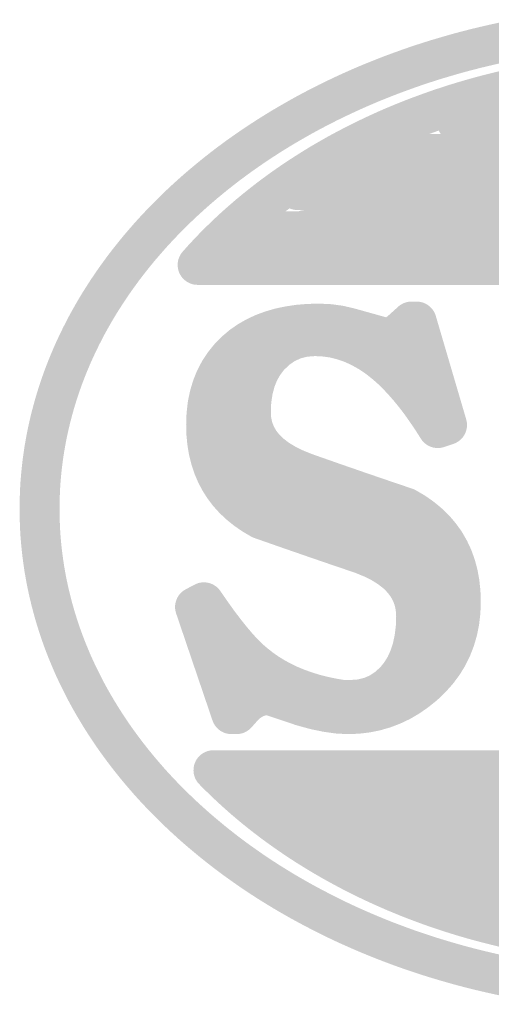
# Model space of a CAD drawing. Extents: x -1 to 307, y -1 to 111.
# Drawn here: x 220.26 to 223.27, y 94.36 to 100.59 of the extents above; entities that cross this region are included whole.
import ezdxf

# ---------------------------------------------------------------- set-up
doc = ezdxf.new("R2010")
doc.units = 0
doc.layers.get('0').update_dxf_attribs({"linetype": 'CONTINUOUS'})
doc.layers.add('2D_LINE_26', color=254, linetype='CONTINUOUS')

# ---------------------------------------------------------------- blocks, each defined once
blk = doc.blocks.new('SMOOTH_0$254')
at = {"const_width": 0.127}
blk.add_lwpolyline([(-0.0635, 0, 1), (0.0635, 0, 1)], format="xyb", close=True, dxfattribs=at)
blk = doc.blocks.new('DRAWING_2')
at = {"layer": '2D_LINE_26', "const_width": 0.254}
for points in [[(-2.7416, 3.9193), (-2.6902, 3.9298)], [(-2.6902, 3.9298), (-2.6387, 3.9399)], [(-3.0432, 3.8445), (-2.9937, 3.8583)], [(-2.9937, 3.8583), (-2.9439, 3.8714)], [(-2.9439, 3.8714), (-2.8937, 3.8842)], [(-2.8937, 3.8842), (-2.8433, 3.8963)], [(-2.8433, 3.8963), (-2.7925, 3.9081)], [(-2.7925, 3.9081), (-2.7416, 3.9193)], [(-3.2382, 3.7849), (-3.19, 3.8006)], [(-3.19, 3.8006), (-3.1412, 3.8157)], [(-3.1412, 3.8157), (-3.0923, 3.8301)], [(-3.0923, 3.8301), (-3.0432, 3.8445)], [(-3.4283, 3.7177), (-3.3811, 3.7351)], [(-3.3811, 3.7351), (-3.3339, 3.7521)], [(-3.3339, 3.7521), (-3.2864, 3.7688)], [(-3.2864, 3.7688), (-3.2382, 3.7849)], [(-3.5673, 3.6626), (-3.521, 3.6813)], [(-3.521, 3.6813), (-3.4748, 3.6997)], [(-3.4748, 3.6997), (-3.4283, 3.7177)], [(-3.7029, 3.6033), (-3.658, 3.6236)], [(-3.658, 3.6236), (-3.6128, 3.6433)], [(-3.6128, 3.6433), (-3.5673, 3.6626)], [(-2.7181, 3.6151), (-2.7705, 3.6027)], [(-2.6656, 3.6269), (-2.7181, 3.6151)], [(-3.8354, 3.5404), (-3.7914, 3.5617)], [(-3.7914, 3.5617), (-3.7475, 3.5827)], [(-3.7475, 3.5827), (-3.7029, 3.6033)], [(-2.9757, 3.5466), (-3.0261, 3.5312)], [(-2.9249, 3.5614), (-2.9757, 3.5466)], [(-2.8737, 3.5758), (-2.9249, 3.5614)], [(-2.8223, 3.5895), (-2.8737, 3.5758)], [(-2.7705, 3.6027), (-2.8223, 3.5895)], [(-3.9642, 3.4735), (-3.9216, 3.4961)], [(-3.9216, 3.4961), (-3.8786, 3.5184)], [(-3.8786, 3.5184), (-3.8354, 3.5404)], [(-3.1258, 3.4988), (-3.1749, 3.4814)], [(-3.076, 3.5151), (-3.1258, 3.4988)], [(-3.0261, 3.5312), (-3.076, 3.5151)], [(-4.0897, 3.4027), (-4.0481, 3.4267)], [(-4.0481, 3.4267), (-4.0064, 3.4503)], [(-4.0064, 3.4503), (-3.9642, 3.4735)], [(-3.3205, 3.427), (-3.3683, 3.4076)], [(-3.2723, 3.4457), (-3.3205, 3.427)], [(-3.2238, 3.4637), (-3.2723, 3.4457)], [(-3.1749, 3.4814), (-3.2238, 3.4637)], [(-4.171, 3.3539), (-4.1307, 3.3785)], [(-4.1307, 3.3785), (-4.0897, 3.4027)], [(-3.4624, 3.3677), (-3.5086, 3.3467)], [(-3.4155, 3.388), (-3.4624, 3.3677)], [(-3.3683, 3.4076), (-3.4155, 3.388)], [(-3.0153, 3.4086), (-0.3605, 3.4086)], [(-4.29, 3.2772), (-4.2509, 3.3031)], [(-4.2509, 3.3031), (-4.2113, 3.3287)], [(-4.2113, 3.3287), (-4.171, 3.3539)], [(-3.6, 3.3034), (-3.6453, 3.2811)], [(-3.5548, 3.3254), (-3.6, 3.3034)], [(-3.5086, 3.3467), (-3.5548, 3.3254)], [(-4.3673, 3.2244), (-4.329, 3.251)], [(-4.329, 3.251), (-4.29, 3.2772)], [(-3.7341, 3.2349), (-3.7777, 3.2113)], [(-3.6898, 3.2582), (-3.7341, 3.2349)], [(-3.6453, 3.2811), (-3.6898, 3.2582)], [(-4.4427, 3.17), (-4.4053, 3.1976)], [(-4.4053, 3.1976), (-4.3673, 3.2244)], [(-3.8209, 3.1867), (-3.8635, 3.1622)], [(-3.7777, 3.2113), (-3.8209, 3.1867)], [(-3.6708, 3.1792), (-3.5397, 3.1792)], [(-3.4414, 3.212), (0.0656, 3.212)], [(-4.5522, 3.0858), (-4.5161, 3.1143)], [(-4.5161, 3.1143), (-4.4797, 3.1425)], [(-4.4797, 3.1425), (-4.4427, 3.17)], [(-3.9475, 3.111), (-3.9887, 3.0848)], [(-3.9058, 3.1369), (-3.9475, 3.111)], [(-3.8635, 3.1622), (-3.9058, 3.1369)], [(-4.6229, 3.0278), (-4.5879, 3.0569)], [(-4.5879, 3.0569), (-4.5522, 3.0858)], [(-4.0294, 3.0583), (-4.0697, 3.0311)], [(-3.9887, 3.0848), (-4.0294, 3.0583)], [(-4.6918, 2.9685), (-4.6577, 2.9983)], [(-4.6577, 2.9983), (-4.6229, 3.0278)], [(-4.1094, 3.0035), (-4.1484, 2.9757)], [(-4.0697, 3.0311), (-4.1094, 3.0035)], [(-4.7586, 2.9078), (-4.7252, 2.9383)], [(-4.7252, 2.9383), (-4.6918, 2.9685)], [(-4.187, 2.9472), (-4.2251, 2.9183)], [(-4.1484, 2.9757), (-4.187, 2.9472)], [(-4.0314, 2.9825), (0.4916, 2.9825)], [(-4.8232, 2.8455), (-4.7911, 2.877)], [(-4.7911, 2.877), (-4.7586, 2.9078)], [(-4.2624, 2.8891), (-4.2995, 2.8593)], [(-4.2251, 2.9183), (-4.2624, 2.8891)], [(-4.8861, 2.7823), (-4.855, 2.8141)], [(-4.855, 2.8141), (-4.8232, 2.8455)], [(-4.3358, 2.8295), (-4.3716, 2.7987)], [(-4.2995, 2.8593), (-4.3358, 2.8295)], [(-4.9468, 2.7177), (-4.9166, 2.7502)], [(-4.9166, 2.7502), (-4.8861, 2.7823)], [(-4.4414, 2.7367), (-4.4755, 2.7049)], [(-4.407, 2.7679), (-4.4414, 2.7367)], [(-4.3716, 2.7987), (-4.407, 2.7679)], [(-5.0051, 2.6518), (-4.9763, 2.6849)], [(-4.9763, 2.6849), (-4.9468, 2.7177)], [(-4.4755, 2.7049), (-4.5089, 2.6728)], [(-4.1297, 2.7203), (0.4916, 2.7203)], [(-3.9806, 2.7285), (0.9216, 2.7285)], [(-5.0615, 2.585), (-5.0336, 2.6187)], [(-5.0336, 2.6187), (-5.0051, 2.6518)], [(-4.5417, 2.6404), (-4.5741, 2.6076)], [(-4.5089, 2.6728), (-4.5417, 2.6404)], [(-4.3591, 2.6548), (-4.228, 2.6548)], [(-5.1156, 2.5168), (-5.0887, 2.5509)], [(-5.0887, 2.5509), (-5.0615, 2.585)], [(-4.6056, 2.5742), (-4.6367, 2.5407)], [(-4.5741, 2.6076), (-4.6056, 2.5742)], [(-5.1418, 2.4824), (-5.1156, 2.5168)], [(-4.6367, 2.5407), (-4.6669, 2.5067)], [(-4.6669, 2.5067), (1.3238, 2.5067)], [(-5.1926, 2.4123), (-5.1673, 2.4473)], [(-5.1673, 2.4473), (-5.1418, 2.4824)], [(-5.2408, 2.3415), (-5.2168, 2.3769)], [(-5.2168, 2.3769), (-5.1926, 2.4123)], [(-5.287, 2.2694), (-5.264, 2.3054)], [(-5.264, 2.3054), (-5.2408, 2.3415)], [(-5.3089, 2.233), (-5.287, 2.2694)], [(-5.3515, 2.1592), (-5.3306, 2.1963)], [(-5.3306, 2.1963), (-5.3089, 2.233)], [(-5.3915, 2.0848), (-5.3719, 2.1222)], [(-5.3719, 2.1222), (-5.3515, 2.1592)], [(-4.1428, 2.1055), (-4.0854, 2.1176)], [(-4.0854, 2.1176), (-4.0251, 2.1265)], [(-4.0251, 2.1265), (-3.9615, 2.1317)], [(-3.9615, 2.1317), (-3.895, 2.1333)], [(-3.895, 2.1333), (-3.8295, 2.1304)], [(-3.8295, 2.1304), (-3.7652, 2.1215)], [(-3.7652, 2.1215), (-3.7023, 2.1068)], [(-3.3801, 2.0802), (-3.3067, 2.1465)], [(-3.3067, 2.1465), (-3.2746, 2.1465)], [(-3.2746, 2.1465), (-3.0812, 1.4887)], [(-5.4105, 2.0471), (-5.3915, 2.0848)], [(-4.2968, 2.0481), (-4.2487, 2.0707)], [(-4.2487, 2.0707), (-4.1972, 2.0897)], [(-4.1972, 2.0897), (-4.1428, 2.1055)], [(-3.9216, 2.054), (-3.9897, 2.0488)], [(-3.8619, 2.0511), (-3.9216, 2.054)], [(-3.7023, 2.1068), (-3.5781, 2.0721)], [(-3.5781, 2.0721), (-3.503, 2.0511)], [(-3.4424, 2.0481), (-3.4103, 2.0603)], [(-3.4103, 2.0603), (-3.3801, 2.0802)], [(-5.4469, 1.9711), (-5.4289, 2.0091)], [(-5.4289, 2.0091), (-5.4105, 2.0471)], [(-4.424, 1.9596), (-4.3847, 1.9927)], [(-4.3847, 1.9927), (-4.3424, 2.0222)], [(-4.3424, 2.0222), (-4.2968, 2.0481)], [(-4.111, 2.0068), (-4.1644, 1.9701)], [(-4.0527, 2.033), (-4.111, 2.0068)], [(-3.9897, 2.0488), (-4.0527, 2.033)], [(-3.8032, 2.0429), (-3.8619, 2.0511)], [(-3.7456, 2.0288), (-3.8032, 2.0429)], [(-3.6889, 2.0095), (-3.7456, 2.0288)], [(-3.6328, 1.9842), (-3.6889, 2.0095)], [(-3.503, 2.0511), (-3.4765, 2.0439)], [(-3.4765, 2.0439), (-3.4424, 2.0481)], [(-5.4803, 1.8944), (-5.464, 1.9328)], [(-5.464, 1.9328), (-5.4469, 1.9711)], [(-4.4637, 1.9196), (-4.424, 1.9596)], [(-4.1644, 1.9701), (-4.2129, 1.9233)], [(-3.5777, 1.9534), (-3.6328, 1.9842)], [(-3.5237, 1.9174), (-3.5777, 1.9534)], [(-3.4086, 1.9337), (-3.3103, 1.9337)], [(-5.4964, 1.8554), (-5.4803, 1.8944)], [(-4.5289, 1.8305), (-4.4984, 1.8767)], [(-4.4984, 1.8767), (-4.4637, 1.9196)], [(-4.2483, 1.877), (-4.2772, 1.8259)], [(-4.2129, 1.9233), (-4.2483, 1.877)], [(-3.4706, 1.8754), (-3.5237, 1.9174)], [(-3.4335, 1.8423), (-3.4706, 1.8754)], [(-5.5262, 1.7774), (-5.5115, 1.8164)], [(-5.5115, 1.8164), (-5.4964, 1.8554)], [(-4.5544, 1.7817), (-4.5289, 1.8305)], [(-4.2772, 1.8259), (-4.2998, 1.7692)], [(-3.3965, 1.8062), (-3.4335, 1.8423)], [(-3.3598, 1.7669), (-3.3965, 1.8062)], [(-5.54, 1.7377), (-5.5262, 1.7774)], [(-4.5754, 1.7295), (-4.5544, 1.7817)], [(-4.4574, 1.7699), (-4.4574, 1.3766)], [(-4.2998, 1.7692), (-4.3158, 1.7073)], [(-3.3228, 1.7246), (-3.3598, 1.7669)], [(-5.5659, 1.6584), (-5.5531, 1.6981)], [(-5.5531, 1.6981), (-5.54, 1.7377)], [(-4.5918, 1.6745), (-4.5754, 1.7295)], [(-4.3158, 1.7073), (-4.3257, 1.6401)], [(-3.286, 1.6797), (-3.3228, 1.7246)], [(-3.2493, 1.6316), (-3.286, 1.6797)], [(-5.5888, 1.5781), (-5.5777, 1.6184)], [(-5.5777, 1.6184), (-5.5659, 1.6584)], [(-4.6105, 1.5558), (-4.6036, 1.6165)], [(-4.6036, 1.6165), (-4.5918, 1.6745)], [(-4.3257, 1.6401), (-4.3286, 1.5676)], [(-3.213, 1.5801), (-3.2493, 1.6316)], [(-5.5993, 1.5378), (-5.5888, 1.5781)], [(-4.6128, 1.4919), (-4.6105, 1.5558)], [(-4.3286, 1.5676), (-4.3253, 1.5175)], [(-3.1762, 1.526), (-3.213, 1.5801)], [(-5.6183, 1.4565), (-5.6092, 1.4972)], [(-5.6092, 1.4972), (-5.5993, 1.5378)], [(-4.6112, 1.4339), (-4.6128, 1.4919)], [(-4.3253, 1.5175), (-4.3149, 1.47)], [(-3.1399, 1.4687), (-3.1762, 1.526)], [(-5.6269, 1.4156), (-5.6183, 1.4565)], [(-4.6059, 1.3782), (-4.6112, 1.4339)], [(-4.3149, 1.47), (-4.2978, 1.4251)], [(-3.0812, 1.4887), (-3.1399, 1.4687)], [(-5.6416, 1.333), (-5.6344, 1.3743)], [(-5.6344, 1.3743), (-5.6269, 1.4156)], [(-4.5971, 1.3248), (-4.6059, 1.3782)], [(-4.2978, 1.4251), (-4.2736, 1.3825)], [(-4.2736, 1.3825), (-4.2424, 1.3428)], [(-5.6478, 1.2917), (-5.6416, 1.333)], [(-4.5846, 1.274), (-4.5971, 1.3248)], [(-4.2424, 1.3428), (-4.2044, 1.3058)], [(-4.2044, 1.3058), (-4.1595, 1.2714)], [(-5.6583, 1.2081), (-5.6534, 1.25)], [(-5.6534, 1.25), (-5.6478, 1.2917)], [(-4.5685, 1.2251), (-4.5846, 1.274)], [(-4.3919, 1.2455), (-4.1952, 1.0488)], [(-4.1595, 1.2714), (-4.1074, 1.2396)], [(-5.6623, 1.1661), (-5.6583, 1.2081)], [(-4.5489, 1.1786), (-4.5685, 1.2251)], [(-4.1074, 1.2396), (-4.0487, 1.2107)], [(-4.0487, 1.2107), (-3.9832, 1.1842)], [(-3.9832, 1.1842), (-3.9301, 1.1655)], [(-5.6685, 1.0819), (-5.6659, 1.1242)], [(-5.6659, 1.1242), (-5.6623, 1.1661)], [(-4.5259, 1.1347), (-4.5489, 1.1786)], [(-4.4991, 1.0927), (-4.5259, 1.1347)], [(-3.9301, 1.1655), (-3.8767, 1.1468)], [(-3.8767, 1.1468), (-3.8236, 1.1281)], [(-3.8236, 1.1281), (-3.7701, 1.1094)], [(-5.6701, 1.0396), (-5.6685, 1.0819)], [(-4.4689, 1.0531), (-4.4991, 1.0927)], [(-3.7701, 1.1094), (-3.7167, 1.0911)], [(-3.7167, 1.0911), (-3.6633, 1.0724)], [(-3.6633, 1.0724), (-3.6099, 1.0541)], [(-5.6718, 0.9544), (-5.6714, 0.997)], [(-5.6714, 0.997), (-5.6701, 1.0396)], [(-4.4351, 1.016), (-4.4689, 1.0531)], [(-4.3978, 0.981), (-4.4351, 1.016)], [(-4.1369, 1.0272), (-3.6708, 0.8849)], [(-3.6099, 1.0541), (-3.5564, 1.0357)], [(-3.5564, 1.0357), (-3.4489, 0.999)], [(-3.4489, 0.999), (-3.3955, 0.981)], [(-5.6714, 0.9118), (-5.6718, 0.9544)], [(-4.3568, 0.9482), (-4.3978, 0.981)], [(-4.3122, 0.9177), (-4.3568, 0.9482)], [(-3.3955, 0.981), (-3.3418, 0.9626)], [(-3.3418, 0.9626), (-3.29, 0.9325)], [(-3.29, 0.9325), (-3.2428, 0.8994)], [(-5.6701, 0.8692), (-5.6714, 0.9118)], [(-5.6685, 0.8269), (-5.6701, 0.8692)], [(-4.2644, 0.8898), (-4.3122, 0.9177)], [(-4.2113, 0.8712), (-4.2644, 0.8898)], [(-4.1579, 0.8525), (-4.2113, 0.8712)], [(-3.2428, 0.8994), (-3.1995, 0.8636)], [(-5.6659, 0.7846), (-5.6685, 0.8269)], [(-4.1044, 0.8338), (-4.1579, 0.8525)], [(-4.051, 0.8151), (-4.1044, 0.8338)], [(-3.9976, 0.7968), (-4.051, 0.8151)], [(-3.5397, 0.8522), (-3.1792, 0.59)], [(-3.1995, 0.8636), (-3.1602, 0.8256)], [(-3.1602, 0.8256), (-3.1254, 0.7846)], [(-5.6623, 0.7424), (-5.6659, 0.7846)], [(-3.9442, 0.7781), (-3.9976, 0.7968)], [(-3.8908, 0.7597), (-3.9442, 0.7781)], [(-3.8373, 0.7414), (-3.8908, 0.7597)], [(-3.1254, 0.7846), (-3.0943, 0.7414)], [(-5.6583, 0.7004), (-5.6623, 0.7424)], [(-5.6534, 0.6588), (-5.6583, 0.7004)], [(-3.7839, 0.723), (-3.8373, 0.7414)], [(-3.7302, 0.7047), (-3.7839, 0.723)], [(-3.6767, 0.6866), (-3.7302, 0.7047)], [(-3.623, 0.6683), (-3.6767, 0.6866)], [(-3.0943, 0.7414), (-3.0678, 0.6952)], [(-3.0678, 0.6952), (-3.0451, 0.6467)], [(-5.6478, 0.6172), (-5.6534, 0.6588)], [(-3.5574, 0.6417), (-3.623, 0.6683)], [(-3.4988, 0.6126), (-3.5574, 0.6417)], [(-3.0451, 0.6467), (-3.0265, 0.5952)], [(-5.6416, 0.5755), (-5.6478, 0.6172)], [(-5.6344, 0.5342), (-5.6416, 0.5755)], [(-3.447, 0.5801), (-3.4988, 0.6126)], [(-3.4017, 0.5451), (-3.447, 0.5801)], [(-3.0265, 0.5952), (-3.012, 0.5414)], [(-5.6269, 0.4933), (-5.6344, 0.5342)], [(-3.3641, 0.507), (-3.4017, 0.5451)], [(-3.3329, 0.4664), (-3.3641, 0.507)], [(-3.012, 0.5414), (-3.0019, 0.4851)], [(-5.6183, 0.4523), (-5.6269, 0.4933)], [(-5.6092, 0.4117), (-5.6183, 0.4523)], [(-3.3087, 0.4228), (-3.3329, 0.4664)], [(-3.1792, 0.4589), (-3.1464, 0.295)], [(-3.0019, 0.4851), (-2.9957, 0.4258)], [(-5.5993, 0.371), (-5.6092, 0.4117)], [(-3.2913, 0.3763), (-3.3087, 0.4228)], [(-3.2811, 0.3268), (-3.2913, 0.3763)], [(-2.9957, 0.4258), (-2.9934, 0.3641)], [(-5.5888, 0.3304), (-5.5993, 0.371)], [(-5.5777, 0.2904), (-5.5888, 0.3304)], [(-4.6833, 0.331), (-4.6272, 0.3609)], [(-4.4519, -0.3504), (-4.6833, 0.331)], [(-4.6272, 0.3609), (-4.58, 0.2927)], [(-3.2775, 0.2747), (-3.2811, 0.3268)], [(-2.9934, 0.3641), (-2.996, 0.3005)], [(-5.5659, 0.2504), (-5.5777, 0.2904)], [(-5.5531, 0.2104), (-5.5659, 0.2504)], [(-4.58, 0.2927), (-4.5351, 0.2301)], [(-3.2801, 0.2016), (-3.2775, 0.2747)], [(-2.996, 0.3005), (-3.0029, 0.2393)], [(-5.54, 0.1708), (-5.5531, 0.2104)], [(-4.5351, 0.2301), (-4.4918, 0.1731)], [(-3.2883, 0.1331), (-3.2801, 0.2016)], [(-3.0029, 0.2393), (-3.0147, 0.1803)], [(-5.5262, 0.1314), (-5.54, 0.1708)], [(-5.5115, 0.0921), (-5.5262, 0.1314)], [(-4.4918, 0.1731), (-4.4509, 0.1219)], [(-3.3018, 0.0698), (-3.2883, 0.1331)], [(-3.1464, 0.1311), (-3.212, 0)], [(-3.0311, 0.1239), (-3.052, 0.0698)], [(-3.0147, 0.1803), (-3.0311, 0.1239)], [(-5.4964, 0.0531), (-5.5115, 0.0921)], [(-4.4509, 0.1219), (-4.4122, 0.0764)], [(-4.4122, 0.0764), (-4.3755, 0.0364)], [(-3.3205, 0.0111), (-3.3018, 0.0698)], [(-3.052, 0.0698), (-3.0776, 0.018)], [(-5.4803, 0.0144), (-5.4964, 0.0531)], [(-5.464, -0.0243), (-5.4803, 0.0144)], [(-4.4902, 0.0328), (-4.3591, -0.1639)], [(-4.3755, 0.0364), (-4.3408, 0.0023)], [(-4.3408, 0.0023), (-4.308, -0.0262)], [(-3.3447, -0.0426), (-3.3205, 0.0111)], [(-3.0776, 0.018), (-3.1081, -0.0315)], [(-5.4469, -0.0626), (-5.464, -0.0243)], [(-5.4289, -0.1006), (-5.4469, -0.0626)], [(-4.308, -0.0262), (-4.267, -0.0587)], [(-4.267, -0.0587), (-4.2241, -0.0891)], [(-3.3742, -0.0914), (-3.3447, -0.0426)], [(-3.1081, -0.0315), (-3.1431, -0.0783)], [(-5.4105, -0.1383), (-5.4289, -0.1006)], [(-4.2241, -0.0891), (-4.1788, -0.117)], [(-4.1788, -0.117), (-4.1313, -0.1429)], [(-3.4093, -0.1354), (-3.3742, -0.0914)], [(-3.1831, -0.1229), (-3.2274, -0.1652)], [(-3.1431, -0.0783), (-3.1831, -0.1229)], [(-5.3915, -0.176), (-5.4105, -0.1383)], [(-5.3719, -0.2134), (-5.3915, -0.176)], [(-4.1313, -0.1429), (-4.0818, -0.1665)], [(-4.0818, -0.1665), (-4.0304, -0.1878)], [(-4.0304, -0.1878), (-3.9763, -0.2068)], [(-3.5102, -0.216), (-3.4571, -0.1806)], [(-3.4571, -0.1806), (-3.4093, -0.1354)], [(-3.2274, -0.1652), (-3.2752, -0.2039)], [(-5.3515, -0.2507), (-5.3719, -0.2134)], [(-5.3306, -0.2874), (-5.3515, -0.2507)], [(-4.3031, -0.2475), (-4.3434, -0.272)], [(-4.2601, -0.2327), (-4.3031, -0.2475)], [(-4.2146, -0.2278), (-4.2601, -0.2327)], [(-4.1444, -0.2517), (-4.2146, -0.2278)], [(-3.9763, -0.2068), (-3.9206, -0.2239)], [(-3.9206, -0.2239), (-3.8626, -0.2383)], [(-3.8626, -0.2383), (-3.8023, -0.2507)], [(-3.8023, -0.2507), (-3.74, -0.2609)], [(-3.6312, -0.256), (-3.5682, -0.2409)], [(-3.5682, -0.2409), (-3.5102, -0.216)], [(-3.3244, -0.2383), (-3.3749, -0.2681)], [(-3.2752, -0.2039), (-3.3244, -0.2383)], [(-5.3089, -0.3241), (-5.3306, -0.2874)], [(-4.3634, -0.2897), (-4.3889, -0.316)], [(-4.3434, -0.272), (-4.3634, -0.2897)], [(-4.074, -0.2753), (-4.1444, -0.2517)], [(-4.0038, -0.2989), (-4.074, -0.2753)], [(-3.9216, -0.3215), (-4.0038, -0.2989)], [(-3.74, -0.2609), (-3.699, -0.2609)], [(-3.699, -0.2609), (-3.6312, -0.256)], [(-3.4807, -0.3137), (-3.5361, -0.3297)], [(-3.427, -0.293), (-3.4807, -0.3137)], [(-3.3749, -0.2681), (-3.427, -0.293)], [(-5.287, -0.3605), (-5.3089, -0.3241)], [(-5.264, -0.3969), (-5.287, -0.3605)], [(-4.4194, -0.3504), (-4.4519, -0.3504)], [(-4.3889, -0.316), (-4.4194, -0.3504)], [(-3.8455, -0.3373), (-3.9216, -0.3215)], [(-3.7751, -0.3471), (-3.8455, -0.3373)], [(-3.7108, -0.3504), (-3.7751, -0.3471)], [(-3.6508, -0.3481), (-3.7108, -0.3504)], [(-3.5928, -0.3412), (-3.6508, -0.3481)], [(-3.5361, -0.3297), (-3.5928, -0.3412)], [(-5.2408, -0.4326), (-5.264, -0.3969)], [(-5.2168, -0.4684), (-5.2408, -0.4326)], [(-5.1926, -0.5038), (-5.2168, -0.4684)], [(-5.1673, -0.5388), (-5.1926, -0.5038)], [(-5.1418, -0.5736), (-5.1673, -0.5388)], [(-5.1156, -0.608), (-5.1418, -0.5736)], [(-5.0887, -0.6424), (-5.1156, -0.608)], [(-5.0615, -0.6762), (-5.0887, -0.6424)], [(-5.0336, -0.7099), (-5.0615, -0.6762)], [(-5.0051, -0.7433), (-5.0336, -0.7099)], [(-4.9763, -0.7764), (-5.0051, -0.7433)], [(-4.5338, -0.7397), (-4.5662, -0.707)], [(-4.5662, -0.707), (1.2225, -0.707)], [(-4.501, -0.7719), (-4.5338, -0.7397)], [(-4.9468, -0.8092), (-4.9763, -0.7764)], [(-4.9166, -0.8417), (-4.9468, -0.8092)], [(-4.4676, -0.8036), (-4.501, -0.7719)], [(-4.4335, -0.8351), (-4.4676, -0.8036)], [(-4.2608, -0.7866), (-4.0641, -0.7866)], [(-4.8861, -0.8738), (-4.9166, -0.8417)], [(-4.855, -0.9056), (-4.8861, -0.8738)], [(-4.3991, -0.8662), (-4.4335, -0.8351)], [(-4.3637, -0.8971), (-4.3991, -0.8662)], [(-4.8232, -0.937), (-4.855, -0.9056)], [(-4.328, -0.9272), (-4.3637, -0.8971)], [(-4.2916, -0.9574), (-4.328, -0.9272)], [(-4.1952, -0.8849), (0.8194, -0.8849)], [(-4.7911, -0.9682), (-4.8232, -0.937)], [(-4.7586, -0.999), (-4.7911, -0.9682)], [(-4.2546, -0.9869), (-4.2916, -0.9574)], [(-4.2172, -1.0157), (-4.2546, -0.9869)], [(-4.7252, -1.0295), (-4.7586, -0.999)], [(-4.6918, -1.0596), (-4.7252, -1.0295)], [(-4.6577, -1.0894), (-4.6918, -1.0596)], [(-4.1792, -1.0445), (-4.2172, -1.0157)], [(-4.1405, -1.0727), (-4.1792, -1.0445)], [(-4.6229, -1.1189), (-4.6577, -1.0894)], [(-4.5879, -1.1481), (-4.6229, -1.1189)], [(-4.1015, -1.1003), (-4.1405, -1.0727)], [(-4.0618, -1.1278), (-4.1015, -1.1003)], [(-3.9003, -1.0816), (0.5244, -1.0816)], [(-4.5522, -1.177), (-4.5879, -1.1481)], [(-4.5161, -1.2055), (-4.5522, -1.177)], [(-4.0219, -1.1547), (-4.0618, -1.1278)], [(-3.9812, -1.1812), (-4.0219, -1.1547)], [(-3.9399, -1.2071), (-3.9812, -1.1812)], [(-4.4797, -1.2337), (-4.5161, -1.2055)], [(-4.4427, -1.2615), (-4.4797, -1.2337)], [(-3.8983, -1.2327), (-3.9399, -1.2071)], [(-3.8563, -1.2576), (-3.8983, -1.2327)], [(-3.6053, -1.2455), (-3.6708, -1.2455)], [(-4.4053, -1.2887), (-4.4427, -1.2615)], [(-4.3673, -1.3156), (-4.4053, -1.2887)], [(-3.8137, -1.2822), (-3.8563, -1.2576)], [(-3.7705, -1.3064), (-3.8137, -1.2822)], [(-3.7269, -1.33), (-3.7705, -1.3064)], [(-4.329, -1.3425), (-4.3673, -1.3156)], [(-4.29, -1.3687), (-4.329, -1.3425)], [(-4.2509, -1.3946), (-4.29, -1.3687)], [(-3.683, -1.3533), (-3.7269, -1.33)], [(-3.6384, -1.3759), (-3.683, -1.3533)], [(-3.507, -1.311), (0.1639, -1.311)], [(-4.2113, -1.4202), (-4.2509, -1.3946)], [(-4.171, -1.4451), (-4.2113, -1.4202)], [(-3.5935, -1.3982), (-3.6384, -1.3759)], [(-3.5479, -1.4198), (-3.5935, -1.3982)], [(-3.502, -1.4411), (-3.5479, -1.4198)], [(-4.1307, -1.47), (-4.171, -1.4451)], [(-4.0897, -1.4942), (-4.1307, -1.47)], [(-4.0481, -1.5181), (-4.0897, -1.4942)], [(-3.4558, -1.4618), (-3.502, -1.4411)], [(-3.4093, -1.4818), (-3.4558, -1.4618)], [(-3.3621, -1.5014), (-3.4093, -1.4818)], [(-3.0481, -1.4749), (-3.1464, -1.4749)], [(-4.0064, -1.5417), (-4.0481, -1.5181)], [(-3.9642, -1.5647), (-4.0064, -1.5417)], [(-3.3146, -1.5208), (-3.3621, -1.5014)], [(-3.2667, -1.5391), (-3.3146, -1.5208)], [(-3.2182, -1.5572), (-3.2667, -1.5391)], [(-3.1694, -1.5749), (-3.2182, -1.5572)], [(-2.7531, -1.5077), (-2.9498, -1.5077)], [(-3.9216, -1.5873), (-3.9642, -1.5647)], [(-3.8786, -1.6096), (-3.9216, -1.5873)], [(-3.8354, -1.6316), (-3.8786, -1.6096)], [(-3.1202, -1.5919), (-3.1694, -1.5749)], [(-3.0707, -1.6083), (-3.1202, -1.5919)], [(-3.0209, -1.624), (-3.0707, -1.6083)], [(-3.7914, -1.6532), (-3.8354, -1.6316)], [(-3.7475, -1.6742), (-3.7914, -1.6532)], [(-3.7029, -1.6948), (-3.7475, -1.6742)], [(-2.9707, -1.6394), (-3.0209, -1.624)], [(-2.9199, -1.6542), (-2.9707, -1.6394)], [(-2.8691, -1.6683), (-2.9199, -1.6542)], [(-2.8177, -1.6817), (-2.8691, -1.6683)], [(-2.7662, -1.6948), (-2.8177, -1.6817)], [(-3.658, -1.7148), (-3.7029, -1.6948)], [(-3.6128, -1.7345), (-3.658, -1.7148)], [(-3.5673, -1.7538), (-3.6128, -1.7345)], [(-2.7141, -1.7073), (-2.7662, -1.6948)], [(-2.662, -1.7191), (-2.7141, -1.7073)], [(-3.521, -1.7728), (-3.5673, -1.7538)], [(-3.4748, -1.7912), (-3.521, -1.7728)], [(-3.4283, -1.8089), (-3.4748, -1.7912)], [(-3.3811, -1.8266), (-3.4283, -1.8089)], [(-3.3339, -1.8436), (-3.3811, -1.8266)], [(-3.2864, -1.86), (-3.3339, -1.8436)], [(-3.2382, -1.8761), (-3.2864, -1.86)], [(-3.19, -1.8918), (-3.2382, -1.8761)], [(-3.1412, -1.9069), (-3.19, -1.8918)], [(-3.0923, -1.9216), (-3.1412, -1.9069)], [(-3.0432, -1.9357), (-3.0923, -1.9216)], [(-2.9937, -1.9495), (-3.0432, -1.9357)], [(-2.9439, -1.9626), (-2.9937, -1.9495)], [(-2.8937, -1.9754), (-2.9439, -1.9626)], [(-2.8433, -1.9875), (-2.8937, -1.9754)], [(-2.7925, -1.9993), (-2.8433, -1.9875)], [(-2.7416, -2.0104), (-2.7925, -1.9993)], [(-2.6902, -2.0212), (-2.7416, -2.0104)], [(-2.6387, -2.0314), (-2.6902, -2.0212)]]:
    blk.add_lwpolyline(points, dxfattribs=at)
at = {"layer": '2D_LINE_26'}
for p in [(-2.6902, 3.9298), (-2.6902, 3.9298), (-2.9937, 3.8583), (-2.9937, 3.8583), (-2.9439, 3.8714), (-2.9439, 3.8714), (-2.8937, 3.8842), (-2.8937, 3.8842), (-2.8433, 3.8963), (-2.8433, 3.8963), (-2.7925, 3.9081), (-2.7925, 3.9081), (-2.7416, 3.9193), (-2.7416, 3.9193), (-3.19, 3.8006), (-3.19, 3.8006), (-3.1412, 3.8157), (-3.1412, 3.8157), (-3.0923, 3.8301), (-3.0923, 3.8301), (-3.0432, 3.8445), (-3.0432, 3.8445), (-3.3811, 3.7351), (-3.3811, 3.7351), (-3.3339, 3.7521), (-3.3339, 3.7521), (-3.2864, 3.7688), (-3.2864, 3.7688), (-3.2382, 3.7849), (-3.2382, 3.7849), (-3.521, 3.6813), (-3.521, 3.6813), (-3.4748, 3.6997), (-3.4748, 3.6997), (-3.4283, 3.7177), (-3.4283, 3.7177), (-3.658, 3.6236), (-3.658, 3.6236), (-3.6128, 3.6433), (-3.6128, 3.6433), (-3.5673, 3.6626), (-3.5673, 3.6626), (-2.7181, 3.6151), (-2.7181, 3.6151), (-3.7914, 3.5617), (-3.7914, 3.5617), (-3.7475, 3.5827), (-3.7475, 3.5827), (-3.7029, 3.6033), (-3.7029, 3.6033), (-2.9757, 3.5466), (-2.9757, 3.5466), (-2.9249, 3.5614), (-2.9249, 3.5614), (-2.8737, 3.5758), (-2.8737, 3.5758), (-2.8223, 3.5895), (-2.8223, 3.5895), (-2.7705, 3.6027), (-2.7705, 3.6027), (-3.9216, 3.4961), (-3.9216, 3.4961), (-3.8786, 3.5184), (-3.8786, 3.5184), (-3.8354, 3.5404), (-3.8354, 3.5404), (-3.1258, 3.4988), (-3.1258, 3.4988), (-3.076, 3.5151), (-3.076, 3.5151), (-3.0261, 3.5312), (-3.0261, 3.5312), (-4.0481, 3.4267), (-4.0481, 3.4267), (-4.0064, 3.4503), (-4.0064, 3.4503), (-3.9642, 3.4735), (-3.9642, 3.4735), (-3.3205, 3.427), (-3.3205, 3.427), (-3.2723, 3.4457), (-3.2723, 3.4457), (-3.2238, 3.4637), (-3.2238, 3.4637), (-3.1749, 3.4814), (-3.1749, 3.4814), (-4.1307, 3.3785), (-4.1307, 3.3785), (-4.0897, 3.4027), (-4.0897, 3.4027), (-3.4624, 3.3677), (-3.4624, 3.3677), (-3.4155, 3.388), (-3.4155, 3.388), (-3.3683, 3.4076), (-3.3683, 3.4076), (-3.0153, 3.4086), (-4.2509, 3.3031), (-4.2509, 3.3031), (-4.2113, 3.3287), (-4.2113, 3.3287), (-4.171, 3.3539), (-4.171, 3.3539), (-3.6, 3.3034), (-3.6, 3.3034), (-3.5548, 3.3254), (-3.5548, 3.3254), (-3.5086, 3.3467), (-3.5086, 3.3467), (-4.329, 3.251), (-4.329, 3.251), (-4.29, 3.2772), (-4.29, 3.2772), (-3.7341, 3.2349), (-3.7341, 3.2349), (-3.6898, 3.2582), (-3.6898, 3.2582), (-3.6453, 3.2811), (-3.6453, 3.2811), (-4.4053, 3.1976), (-4.4053, 3.1976), (-4.3673, 3.2244), (-4.3673, 3.2244), (-3.8209, 3.1867), (-3.8209, 3.1867), (-3.7777, 3.2113), (-3.7777, 3.2113), (-3.6708, 3.1792), (-3.5397, 3.1792), (-3.4414, 3.212), (-4.5161, 3.1143), (-4.5161, 3.1143), (-4.4797, 3.1425), (-4.4797, 3.1425), (-4.4427, 3.17), (-4.4427, 3.17), (-3.9475, 3.111), (-3.9475, 3.111), (-3.9058, 3.1369), (-3.9058, 3.1369), (-3.8635, 3.1622), (-3.8635, 3.1622), (-4.5879, 3.0569), (-4.5879, 3.0569), (-4.5522, 3.0858), (-4.5522, 3.0858), (-4.0294, 3.0583), (-4.0294, 3.0583), (-3.9887, 3.0848), (-3.9887, 3.0848), (-4.6577, 2.9983), (-4.6577, 2.9983), (-4.6229, 3.0278), (-4.6229, 3.0278), (-4.1094, 3.0035), (-4.1094, 3.0035), (-4.0697, 3.0311), (-4.0697, 3.0311), (-4.7252, 2.9383), (-4.7252, 2.9383), (-4.6918, 2.9685), (-4.6918, 2.9685), (-4.187, 2.9472), (-4.187, 2.9472), (-4.1484, 2.9757), (-4.1484, 2.9757), (-4.0314, 2.9825), (-4.7911, 2.877), (-4.7911, 2.877), (-4.7586, 2.9078), (-4.7586, 2.9078), (-4.2624, 2.8891), (-4.2624, 2.8891), (-4.2251, 2.9183), (-4.2251, 2.9183), (-4.855, 2.8141), (-4.855, 2.8141), (-4.8232, 2.8455), (-4.8232, 2.8455), (-4.3358, 2.8295), (-4.3358, 2.8295), (-4.2995, 2.8593), (-4.2995, 2.8593), (-4.9166, 2.7502), (-4.9166, 2.7502), (-4.8861, 2.7823), (-4.8861, 2.7823), (-4.4414, 2.7367), (-4.4414, 2.7367), (-4.407, 2.7679), (-4.407, 2.7679), (-4.3716, 2.7987), (-4.3716, 2.7987), (-4.9763, 2.6849), (-4.9763, 2.6849), (-4.9468, 2.7177), (-4.9468, 2.7177), (-4.4755, 2.7049), (-4.4755, 2.7049), (-4.1297, 2.7203), (-3.9806, 2.7285), (-5.0336, 2.6187), (-5.0336, 2.6187), (-5.0051, 2.6518), (-5.0051, 2.6518), (-4.5417, 2.6404), (-4.5417, 2.6404), (-4.5089, 2.6728), (-4.5089, 2.6728), (-4.3591, 2.6548), (-4.228, 2.6548), (-5.0887, 2.5509), (-5.0887, 2.5509), (-5.0615, 2.585), (-5.0615, 2.585), (-4.6056, 2.5742), (-4.6056, 2.5742), (-4.5741, 2.6076), (-4.5741, 2.6076), (-5.1156, 2.5168), (-5.1156, 2.5168), (-4.6669, 2.5067), (-4.6669, 2.5067), (-4.6367, 2.5407), (-4.6367, 2.5407), (-5.1673, 2.4473), (-5.1673, 2.4473), (-5.1418, 2.4824), (-5.1418, 2.4824), (-5.2168, 2.3769), (-5.2168, 2.3769), (-5.1926, 2.4123), (-5.1926, 2.4123), (-5.264, 2.3054), (-5.264, 2.3054), (-5.2408, 2.3415), (-5.2408, 2.3415), (-5.287, 2.2694), (-5.287, 2.2694), (-5.3306, 2.1963), (-5.3306, 2.1963), (-5.3089, 2.233), (-5.3089, 2.233), (-5.3719, 2.1222), (-5.3719, 2.1222), (-5.3515, 2.1592), (-5.3515, 2.1592), (-4.0854, 2.1176), (-4.0854, 2.1176), (-4.0251, 2.1265), (-4.0251, 2.1265), (-3.9615, 2.1317), (-3.9615, 2.1317), (-3.895, 2.1333), (-3.895, 2.1333), (-3.8295, 2.1304), (-3.8295, 2.1304), (-3.7652, 2.1215), (-3.7652, 2.1215), (-3.3067, 2.1465), (-3.3067, 2.1465), (-3.2746, 2.1465), (-3.2746, 2.1465), (-5.3915, 2.0848), (-5.3915, 2.0848), (-4.2487, 2.0707), (-4.2487, 2.0707), (-4.1972, 2.0897), (-4.1972, 2.0897), (-4.1428, 2.1055), (-4.1428, 2.1055), (-3.9216, 2.054), (-3.9216, 2.054), (-3.7023, 2.1068), (-3.7023, 2.1068), (-3.5781, 2.0721), (-3.5781, 2.0721), (-3.4103, 2.0603), (-3.4103, 2.0603), (-3.3801, 2.0802), (-3.3801, 2.0802), (-5.4289, 2.0091), (-5.4289, 2.0091), (-5.4105, 2.0471), (-5.4105, 2.0471), (-4.3847, 1.9927), (-4.3847, 1.9927), (-4.3424, 2.0222), (-4.3424, 2.0222), (-4.2968, 2.0481), (-4.2968, 2.0481), (-4.111, 2.0068), (-4.111, 2.0068), (-4.0527, 2.033), (-4.0527, 2.033), (-3.9897, 2.0488), (-3.9897, 2.0488), (-3.8619, 2.0511), (-3.8619, 2.0511), (-3.8032, 2.0429), (-3.8032, 2.0429), (-3.7456, 2.0288), (-3.7456, 2.0288), (-3.6889, 2.0095), (-3.6889, 2.0095), (-3.503, 2.0511), (-3.503, 2.0511), (-3.4765, 2.0439), (-3.4765, 2.0439), (-3.4424, 2.0481), (-3.4424, 2.0481), (-5.464, 1.9328), (-5.464, 1.9328), (-5.4469, 1.9711), (-5.4469, 1.9711), (-4.424, 1.9596), (-4.424, 1.9596), (-4.1644, 1.9701), (-4.1644, 1.9701), (-3.6328, 1.9842), (-3.6328, 1.9842), (-3.5777, 1.9534), (-3.5777, 1.9534), (-3.4086, 1.9337), (-3.3103, 1.9337), (-5.4803, 1.8944), (-5.4803, 1.8944), (-4.4984, 1.8767), (-4.4984, 1.8767), (-4.4637, 1.9196), (-4.4637, 1.9196), (-4.2483, 1.877), (-4.2483, 1.877), (-4.2129, 1.9233), (-4.2129, 1.9233), (-3.5237, 1.9174), (-3.5237, 1.9174), (-3.4706, 1.8754), (-3.4706, 1.8754), (-5.5115, 1.8164), (-5.5115, 1.8164), (-5.4964, 1.8554), (-5.4964, 1.8554), (-4.5289, 1.8305), (-4.5289, 1.8305), (-4.2772, 1.8259), (-4.2772, 1.8259), (-3.4335, 1.8423), (-3.4335, 1.8423), (-3.3965, 1.8062), (-3.3965, 1.8062), (-5.5262, 1.7774), (-5.5262, 1.7774), (-4.5544, 1.7817), (-4.5544, 1.7817), (-4.4574, 1.7699), (-4.2998, 1.7692), (-4.2998, 1.7692), (-3.3598, 1.7669), (-3.3598, 1.7669), (-5.5531, 1.6981), (-5.5531, 1.6981), (-5.54, 1.7377), (-5.54, 1.7377), (-4.5754, 1.7295), (-4.5754, 1.7295), (-4.3158, 1.7073), (-4.3158, 1.7073), (-3.3228, 1.7246), (-3.3228, 1.7246), (-3.286, 1.6797), (-3.286, 1.6797), (-5.5777, 1.6184), (-5.5777, 1.6184), (-5.5659, 1.6584), (-5.5659, 1.6584), (-4.6036, 1.6165), (-4.6036, 1.6165), (-4.5918, 1.6745), (-4.5918, 1.6745), (-4.3257, 1.6401), (-4.3257, 1.6401), (-3.2493, 1.6316), (-3.2493, 1.6316), (-5.5888, 1.5781), (-5.5888, 1.5781), (-4.6105, 1.5558), (-4.6105, 1.5558), (-4.3286, 1.5676), (-4.3286, 1.5676), (-3.213, 1.5801), (-3.213, 1.5801), (-5.6092, 1.4972), (-5.6092, 1.4972), (-5.5993, 1.5378), (-5.5993, 1.5378), (-4.6128, 1.4919), (-4.6128, 1.4919), (-4.3253, 1.5175), (-4.3253, 1.5175), (-3.1762, 1.526), (-3.1762, 1.526), (-5.6183, 1.4565), (-5.6183, 1.4565), (-4.6112, 1.4339), (-4.6112, 1.4339), (-4.3149, 1.47), (-4.3149, 1.47), (-3.1399, 1.4687), (-3.1399, 1.4687), (-3.0812, 1.4887), (-3.0812, 1.4887), (-5.6344, 1.3743), (-5.6344, 1.3743), (-5.6269, 1.4156), (-5.6269, 1.4156), (-4.6059, 1.3782), (-4.6059, 1.3782), (-4.4574, 1.3766), (-4.2978, 1.4251), (-4.2978, 1.4251), (-4.2736, 1.3825), (-4.2736, 1.3825), (-5.6416, 1.333), (-5.6416, 1.333), (-4.5971, 1.3248), (-4.5971, 1.3248), (-4.2424, 1.3428), (-4.2424, 1.3428), (-4.2044, 1.3058), (-4.2044, 1.3058), (-5.6534, 1.25), (-5.6534, 1.25), (-5.6478, 1.2917), (-5.6478, 1.2917), (-4.5846, 1.274), (-4.5846, 1.274), (-4.3919, 1.2455), (-4.1595, 1.2714), (-4.1595, 1.2714), (-5.6583, 1.2081), (-5.6583, 1.2081), (-4.5685, 1.2251), (-4.5685, 1.2251), (-4.1074, 1.2396), (-4.1074, 1.2396), (-4.0487, 1.2107), (-4.0487, 1.2107), (-3.9832, 1.1842), (-3.9832, 1.1842), (-5.6659, 1.1242), (-5.6659, 1.1242), (-5.6623, 1.1661), (-5.6623, 1.1661), (-4.5489, 1.1786), (-4.5489, 1.1786), (-4.5259, 1.1347), (-4.5259, 1.1347), (-3.9301, 1.1655), (-3.9301, 1.1655), (-3.8767, 1.1468), (-3.8767, 1.1468), (-3.8236, 1.1281), (-3.8236, 1.1281), (-5.6685, 1.0819), (-5.6685, 1.0819), (-4.4991, 1.0927), (-4.4991, 1.0927), (-3.7701, 1.1094), (-3.7701, 1.1094), (-3.7167, 1.0911), (-3.7167, 1.0911), (-3.6633, 1.0724), (-3.6633, 1.0724), (-5.6714, 0.997), (-5.6714, 0.997), (-5.6701, 1.0396), (-5.6701, 1.0396), (-4.4689, 1.0531), (-4.4689, 1.0531), (-4.4351, 1.016), (-4.4351, 1.016), (-4.1952, 1.0488), (-4.1369, 1.0272), (-3.6099, 1.0541), (-3.6099, 1.0541), (-3.5564, 1.0357), (-3.5564, 1.0357), (-3.4489, 0.999), (-3.4489, 0.999), (-5.6718, 0.9544), (-5.6718, 0.9544), (-4.3978, 0.981), (-4.3978, 0.981), (-4.3568, 0.9482), (-4.3568, 0.9482), (-3.3955, 0.981), (-3.3955, 0.981), (-3.3418, 0.9626), (-3.3418, 0.9626), (-3.29, 0.9325), (-3.29, 0.9325), (-5.6714, 0.9118), (-5.6714, 0.9118), (-5.6701, 0.8692), (-5.6701, 0.8692), (-4.3122, 0.9177), (-4.3122, 0.9177), (-4.2644, 0.8898), (-4.2644, 0.8898), (-4.2113, 0.8712), (-4.2113, 0.8712), (-3.6708, 0.8849), (-3.2428, 0.8994), (-3.2428, 0.8994), (-5.6685, 0.8269), (-5.6685, 0.8269), (-4.1579, 0.8525), (-4.1579, 0.8525), (-4.1044, 0.8338), (-4.1044, 0.8338), (-4.051, 0.8151), (-4.051, 0.8151), (-3.5397, 0.8522), (-3.1995, 0.8636), (-3.1995, 0.8636), (-3.1602, 0.8256), (-3.1602, 0.8256), (-5.6659, 0.7846), (-5.6659, 0.7846), (-3.9976, 0.7968), (-3.9976, 0.7968), (-3.9442, 0.7781), (-3.9442, 0.7781), (-3.8908, 0.7597), (-3.8908, 0.7597), (-3.1254, 0.7846), (-3.1254, 0.7846), (-5.6623, 0.7424), (-5.6623, 0.7424), (-5.6583, 0.7004), (-5.6583, 0.7004), (-3.8373, 0.7414), (-3.8373, 0.7414), (-3.7839, 0.723), (-3.7839, 0.723), (-3.7302, 0.7047), (-3.7302, 0.7047), (-3.6767, 0.6866), (-3.6767, 0.6866), (-3.0943, 0.7414), (-3.0943, 0.7414), (-3.0678, 0.6952), (-3.0678, 0.6952), (-5.6534, 0.6588), (-5.6534, 0.6588), (-3.623, 0.6683), (-3.623, 0.6683), (-3.5574, 0.6417), (-3.5574, 0.6417), (-3.0451, 0.6467), (-3.0451, 0.6467), (-5.6478, 0.6172), (-5.6478, 0.6172), (-5.6416, 0.5755), (-5.6416, 0.5755), (-3.4988, 0.6126), (-3.4988, 0.6126), (-3.447, 0.5801), (-3.447, 0.5801), (-3.1792, 0.59), (-3.0265, 0.5952), (-3.0265, 0.5952), (-5.6344, 0.5342), (-5.6344, 0.5342), (-3.4017, 0.5451), (-3.4017, 0.5451), (-3.3641, 0.507), (-3.3641, 0.507), (-3.012, 0.5414), (-3.012, 0.5414), (-5.6269, 0.4933), (-5.6269, 0.4933), (-5.6183, 0.4523), (-5.6183, 0.4523), (-3.3329, 0.4664), (-3.3329, 0.4664), (-3.1792, 0.4589), (-3.0019, 0.4851), (-3.0019, 0.4851), (-5.6092, 0.4117), (-5.6092, 0.4117), (-3.3087, 0.4228), (-3.3087, 0.4228), (-3.2913, 0.3763), (-3.2913, 0.3763), (-2.9957, 0.4258), (-2.9957, 0.4258), (-5.5993, 0.371), (-5.5993, 0.371), (-5.5888, 0.3304), (-5.5888, 0.3304), (-4.6833, 0.331), (-4.6833, 0.331), (-4.6272, 0.3609), (-4.6272, 0.3609), (-3.2811, 0.3268), (-3.2811, 0.3268), (-2.9934, 0.3641), (-2.9934, 0.3641), (-5.5777, 0.2904), (-5.5777, 0.2904), (-5.5659, 0.2504), (-5.5659, 0.2504), (-4.58, 0.2927), (-4.58, 0.2927), (-3.2775, 0.2747), (-3.2775, 0.2747), (-3.1464, 0.295), (-2.996, 0.3005), (-2.996, 0.3005), (-5.5531, 0.2104), (-5.5531, 0.2104), (-4.5351, 0.2301), (-4.5351, 0.2301), (-3.2801, 0.2016), (-3.2801, 0.2016), (-3.0029, 0.2393), (-3.0029, 0.2393), (-5.54, 0.1708), (-5.54, 0.1708), (-5.5262, 0.1314), (-5.5262, 0.1314), (-4.4918, 0.1731), (-4.4918, 0.1731), (-3.2883, 0.1331), (-3.2883, 0.1331), (-3.1464, 0.1311), (-3.0311, 0.1239), (-3.0311, 0.1239), (-3.0147, 0.1803), (-3.0147, 0.1803), (-5.5115, 0.0921), (-5.5115, 0.0921), (-4.4509, 0.1219), (-4.4509, 0.1219), (-4.4122, 0.0764), (-4.4122, 0.0764), (-3.3018, 0.0698), (-3.3018, 0.0698), (-3.052, 0.0698), (-3.052, 0.0698), (-5.4964, 0.0531), (-5.4964, 0.0531), (-5.4803, 0.0144), (-5.4803, 0.0144), (-4.4902, 0.0328), (-4.3755, 0.0364), (-4.3755, 0.0364), (-4.3408, 0.0023), (-4.3408, 0.0023), (-3.3205, 0.0111), (-3.3205, 0.0111), (-3.212, 0), (-3.0776, 0.018), (-3.0776, 0.018), (-5.464, -0.0243), (-5.464, -0.0243), (-5.4469, -0.0626), (-5.4469, -0.0626), (-4.308, -0.0262), (-4.308, -0.0262), (-4.267, -0.0587), (-4.267, -0.0587), (-3.3447, -0.0426), (-3.3447, -0.0426), (-3.1081, -0.0315), (-3.1081, -0.0315), (-5.4289, -0.1006), (-5.4289, -0.1006), (-4.2241, -0.0891), (-4.2241, -0.0891), (-4.1788, -0.117), (-4.1788, -0.117), (-3.3742, -0.0914), (-3.3742, -0.0914), (-3.1831, -0.1229), (-3.1831, -0.1229), (-3.1431, -0.0783), (-3.1431, -0.0783), (-5.4105, -0.1383), (-5.4105, -0.1383), (-5.3915, -0.176), (-5.3915, -0.176), (-4.3591, -0.1639), (-4.1313, -0.1429), (-4.1313, -0.1429), (-4.0818, -0.1665), (-4.0818, -0.1665), (-4.0304, -0.1878), (-4.0304, -0.1878), (-3.4571, -0.1806), (-3.4571, -0.1806), (-3.4093, -0.1354), (-3.4093, -0.1354), (-3.2274, -0.1652), (-3.2274, -0.1652), (-5.3719, -0.2134), (-5.3719, -0.2134), (-5.3515, -0.2507), (-5.3515, -0.2507), (-4.3031, -0.2475), (-4.3031, -0.2475), (-4.2601, -0.2327), (-4.2601, -0.2327), (-4.2146, -0.2278), (-4.2146, -0.2278), (-3.9763, -0.2068), (-3.9763, -0.2068), (-3.9206, -0.2239), (-3.9206, -0.2239), (-3.8626, -0.2383), (-3.8626, -0.2383), (-3.8023, -0.2507), (-3.8023, -0.2507), (-3.5682, -0.2409), (-3.5682, -0.2409), (-3.5102, -0.216), (-3.5102, -0.216), (-3.3244, -0.2383), (-3.3244, -0.2383), (-3.2752, -0.2039), (-3.2752, -0.2039), (-5.3306, -0.2874), (-5.3306, -0.2874), (-4.3634, -0.2897), (-4.3634, -0.2897), (-4.3434, -0.272), (-4.3434, -0.272), (-4.1444, -0.2517), (-4.1444, -0.2517), (-4.074, -0.2753), (-4.074, -0.2753), (-4.0038, -0.2989), (-4.0038, -0.2989), (-3.74, -0.2609), (-3.74, -0.2609), (-3.699, -0.2609), (-3.699, -0.2609), (-3.6312, -0.256), (-3.6312, -0.256), (-3.4807, -0.3137), (-3.4807, -0.3137), (-3.427, -0.293), (-3.427, -0.293), (-3.3749, -0.2681), (-3.3749, -0.2681), (-5.3089, -0.3241), (-5.3089, -0.3241), (-5.287, -0.3605), (-5.287, -0.3605), (-4.4519, -0.3504), (-4.4519, -0.3504), (-4.4194, -0.3504), (-4.4194, -0.3504), (-4.3889, -0.316), (-4.3889, -0.316), (-3.9216, -0.3215), (-3.9216, -0.3215), (-3.8455, -0.3373), (-3.8455, -0.3373), (-3.7751, -0.3471), (-3.7751, -0.3471), (-3.7108, -0.3504), (-3.7108, -0.3504), (-3.6508, -0.3481), (-3.6508, -0.3481), (-3.5928, -0.3412), (-3.5928, -0.3412), (-3.5361, -0.3297), (-3.5361, -0.3297), (-5.264, -0.3969), (-5.264, -0.3969), (-5.2408, -0.4326), (-5.2408, -0.4326), (-5.2168, -0.4684), (-5.2168, -0.4684), (-5.1926, -0.5038), (-5.1926, -0.5038), (-5.1673, -0.5388), (-5.1673, -0.5388), (-5.1418, -0.5736), (-5.1418, -0.5736), (-5.1156, -0.608), (-5.1156, -0.608), (-5.0887, -0.6424), (-5.0887, -0.6424), (-5.0615, -0.6762), (-5.0615, -0.6762), (-5.0336, -0.7099), (-5.0336, -0.7099), (-5.0051, -0.7433), (-5.0051, -0.7433), (-4.5662, -0.707), (-4.5662, -0.707), (-4.5338, -0.7397), (-4.5338, -0.7397), (-4.9763, -0.7764), (-4.9763, -0.7764), (-4.9468, -0.8092), (-4.9468, -0.8092), (-4.501, -0.7719), (-4.501, -0.7719), (-4.4676, -0.8036), (-4.4676, -0.8036), (-4.2608, -0.7866), (-4.0641, -0.7866), (-4.9166, -0.8417), (-4.9166, -0.8417), (-4.8861, -0.8738), (-4.8861, -0.8738), (-4.4335, -0.8351), (-4.4335, -0.8351), (-4.3991, -0.8662), (-4.3991, -0.8662), (-4.855, -0.9056), (-4.855, -0.9056), (-4.3637, -0.8971), (-4.3637, -0.8971), (-4.328, -0.9272), (-4.328, -0.9272), (-4.1952, -0.8849), (-4.8232, -0.937), (-4.8232, -0.937), (-4.7911, -0.9682), (-4.7911, -0.9682), (-4.2916, -0.9574), (-4.2916, -0.9574), (-4.2546, -0.9869), (-4.2546, -0.9869), (-4.7586, -0.999), (-4.7586, -0.999), (-4.7252, -1.0295), (-4.7252, -1.0295), (-4.6918, -1.0596), (-4.6918, -1.0596), (-4.2172, -1.0157), (-4.2172, -1.0157), (-4.1792, -1.0445), (-4.1792, -1.0445), (-4.6577, -1.0894), (-4.6577, -1.0894), (-4.6229, -1.1189), (-4.6229, -1.1189), (-4.1405, -1.0727), (-4.1405, -1.0727), (-4.1015, -1.1003), (-4.1015, -1.1003), (-3.9003, -1.0816), (-4.5879, -1.1481), (-4.5879, -1.1481), (-4.5522, -1.177), (-4.5522, -1.177), (-4.0618, -1.1278), (-4.0618, -1.1278), (-4.0219, -1.1547), (-4.0219, -1.1547), (-3.9812, -1.1812), (-3.9812, -1.1812), (-4.5161, -1.2055), (-4.5161, -1.2055), (-4.4797, -1.2337), (-4.4797, -1.2337), (-3.9399, -1.2071), (-3.9399, -1.2071), (-3.8983, -1.2327), (-3.8983, -1.2327), (-3.6708, -1.2455), (-3.6053, -1.2455), (-4.4427, -1.2615), (-4.4427, -1.2615), (-4.4053, -1.2887), (-4.4053, -1.2887), (-3.8563, -1.2576), (-3.8563, -1.2576), (-3.8137, -1.2822), (-3.8137, -1.2822), (-3.7705, -1.3064), (-3.7705, -1.3064), (-4.3673, -1.3156), (-4.3673, -1.3156), (-4.329, -1.3425), (-4.329, -1.3425), (-4.29, -1.3687), (-4.29, -1.3687), (-3.7269, -1.33), (-3.7269, -1.33), (-3.683, -1.3533), (-3.683, -1.3533), (-3.507, -1.311), (-4.2509, -1.3946), (-4.2509, -1.3946), (-4.2113, -1.4202), (-4.2113, -1.4202), (-3.6384, -1.3759), (-3.6384, -1.3759), (-3.5935, -1.3982), (-3.5935, -1.3982), (-3.5479, -1.4198), (-3.5479, -1.4198), (-4.171, -1.4451), (-4.171, -1.4451), (-4.1307, -1.47), (-4.1307, -1.47), (-4.0897, -1.4942), (-4.0897, -1.4942), (-3.502, -1.4411), (-3.502, -1.4411), (-3.4558, -1.4618), (-3.4558, -1.4618), (-3.4093, -1.4818), (-3.4093, -1.4818), (-3.1464, -1.4749), (-3.0481, -1.4749), (-4.0481, -1.5181), (-4.0481, -1.5181), (-4.0064, -1.5417), (-4.0064, -1.5417), (-3.3621, -1.5014), (-3.3621, -1.5014), (-3.3146, -1.5208), (-3.3146, -1.5208), (-3.2667, -1.5391), (-3.2667, -1.5391), (-3.2182, -1.5572), (-3.2182, -1.5572), (-2.9498, -1.5077), (-2.7531, -1.5077), (-3.9642, -1.5647), (-3.9642, -1.5647), (-3.9216, -1.5873), (-3.9216, -1.5873), (-3.8786, -1.6096), (-3.8786, -1.6096), (-3.1694, -1.5749), (-3.1694, -1.5749), (-3.1202, -1.5919), (-3.1202, -1.5919), (-3.0707, -1.6083), (-3.0707, -1.6083), (-3.8354, -1.6316), (-3.8354, -1.6316), (-3.7914, -1.6532), (-3.7914, -1.6532), (-3.7475, -1.6742), (-3.7475, -1.6742), (-3.0209, -1.624), (-3.0209, -1.624), (-2.9707, -1.6394), (-2.9707, -1.6394), (-2.9199, -1.6542), (-2.9199, -1.6542), (-2.8691, -1.6683), (-2.8691, -1.6683), (-2.8177, -1.6817), (-2.8177, -1.6817), (-3.7029, -1.6948), (-3.7029, -1.6948), (-3.658, -1.7148), (-3.658, -1.7148), (-3.6128, -1.7345), (-3.6128, -1.7345), (-2.7662, -1.6948), (-2.7662, -1.6948), (-2.7141, -1.7073), (-2.7141, -1.7073), (-3.5673, -1.7538), (-3.5673, -1.7538), (-3.521, -1.7728), (-3.521, -1.7728), (-3.4748, -1.7912), (-3.4748, -1.7912), (-3.4283, -1.8089), (-3.4283, -1.8089), (-3.3811, -1.8266), (-3.3811, -1.8266), (-3.3339, -1.8436), (-3.3339, -1.8436), (-3.2864, -1.86), (-3.2864, -1.86), (-3.2382, -1.8761), (-3.2382, -1.8761), (-3.19, -1.8918), (-3.19, -1.8918), (-3.1412, -1.9069), (-3.1412, -1.9069), (-3.0923, -1.9216), (-3.0923, -1.9216), (-3.0432, -1.9357), (-3.0432, -1.9357), (-2.9937, -1.9495), (-2.9937, -1.9495), (-2.9439, -1.9626), (-2.9439, -1.9626), (-2.8937, -1.9754), (-2.8937, -1.9754), (-2.8433, -1.9875), (-2.8433, -1.9875), (-2.7925, -1.9993), (-2.7925, -1.9993), (-2.7416, -2.0104), (-2.7416, -2.0104), (-2.6902, -2.0212), (-2.6902, -2.0212)]:
    blk.add_blockref('SMOOTH_0$254', p, dxfattribs=at)

msp = doc.modelspace()

# ---------------------------------------------------------------- block references
msp.add_blockref('DRAWING_2', (226.06, 96.52))

doc.saveas('drawing.dxf')
